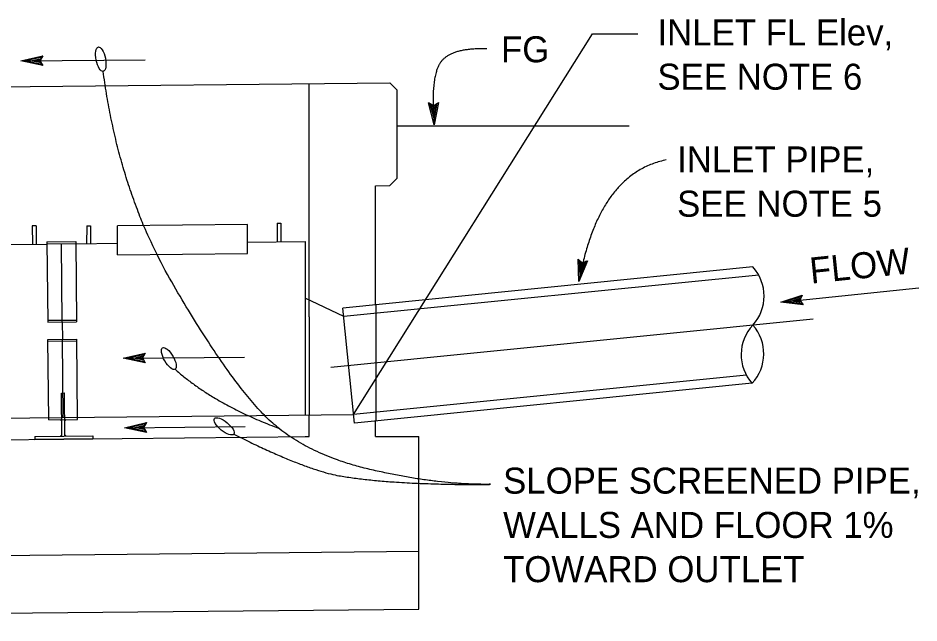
# Model space of a CAD drawing. Extents: x -893 to 867, y -474 to 712.
# Drawn here: x 46.4 to 288.8, y 81 to 243.7 of the extents above; entities that cross this region are included whole.
import ezdxf

# ---------------------------------------------------------------- set-up
doc = ezdxf.new("R2010")
doc.units = 0
doc.layers.add('60 Nongeo Data', color=7, linetype='Continuous')

msp = doc.modelspace()

# ---------------------------------------------------------------- linework, layer by layer
at = {"layer": '60 Nongeo Data'}
for p, q in [((47.12, 232.19), (80.62, 232.49)), ((-219.23, 222.59), (146.46, 226.25)), ((124.68, 163.31), (124.68, 226.03)), ((146.46, 226.25), (148.41, 224.32)), ((148.41, 200.6), (148.41, 224.32)), ((210.87, 214.58), (148.51, 214.58)), ((148.41, 200.6), (146.46, 198.63)), ((142.57, 198.59), (146.46, 198.63)), ((142.57, 166.6), (142.57, 198.59)), ((51.2, 187.83), (50.19, 187.82)), ((50.19, 187.82), (50.24, 182.89)), ((51.2, 187.83), (51.25, 182.91)), ((64.87, 187.83), (64.82, 182.91)), ((64.87, 187.83), (65.88, 187.82)), ((65.88, 187.82), (65.83, 182.89)), ((108.12, 188.14), (73.12, 187.79)), ((73.12, 180.01), (73.12, 187.79)), ((108.12, 180.36), (108.12, 188.14)), ((116.13, 188.57), (116.08, 183.65)), ((116.13, 188.57), (117.13, 188.56)), ((117.13, 188.56), (117.08, 183.64)), ((-56.69, 181.82), (54.15, 182.93)), ((54.14, 183.54), (61.92, 183.62)), ((54.14, 183.54), (54.36, 161.94)), ((61.93, 183.01), (54.15, 182.93)), ((58.25, 161.98), (58.04, 182.97)), ((61.92, 183.62), (62.13, 162.02)), ((61.93, 183.01), (73.12, 183.12)), ((108.12, 183.47), (123.67, 183.63)), ((123.67, 183.63), (123.67, 136.96)), ((73.12, 180.01), (108.12, 180.36)), ((244.11, 176.76), (133.77, 165.72)), ((245.69, 174.57), (134, 163.4)), ((251.67, 167.29), (288.82, 171.11)), ((134, 163.4), (123.67, 168.35)), ((136.87, 134.76), (133.77, 165.72)), ((142.61, 166.61), (142.61, 135.34)), ((54.35, 162.41), (62.13, 162.49)), ((124.68, 163.31), (124.68, 136.97)), ((260.37, 162.75), (130.51, 149.76)), ((54.36, 161.94), (62.13, 162.02)), ((58.25, 161.98), (58.29, 157.31)), ((54.4, 157.28), (62.18, 157.35)), ((54.62, 135.68), (54.4, 157.28)), ((54.41, 156.81), (62.19, 156.89)), ((58.5, 136.31), (58.29, 157.31)), ((62.4, 135.75), (62.18, 157.35)), ((74.7, 152.25), (107.28, 152.54)), ((242.37, 147.66), (136.63, 137.09)), ((243.92, 145.47), (136.87, 134.76)), ((58.05, 142.86), (58.83, 142.87)), ((58.16, 131.25), (58.05, 142.86)), ((58.94, 131.25), (58.83, 142.87)), ((-219.23, 133.53), (136.63, 137.09)), ((124.68, 131.13), (124.68, 136.97)), ((54.62, 135.68), (62.4, 135.75)), ((57.73, 135.71), (58.12, 135.32)), ((59.29, 135.72), (58.9, 135.33)), ((75.05, 133.54), (107.49, 133.87)), ((142.57, 131.13), (142.57, 135.34)), ((-219.23, 127.69), (124.68, 131.13)), ((50.92, 131.17), (66.47, 131.33)), ((50.92, 131.17), (50.92, 130.47)), ((57.78, 131.24), (58.16, 131.64)), ((59.33, 131.26), (58.94, 131.64)), ((66.47, 131.33), (66.48, 130.63)), ((123.67, 131.13), (124.68, 131.13)), ((142.57, 131.13), (154.24, 131.13)), ((154.24, 100.31), (154.24, 131.13)), ((50.92, 130.47), (66.48, 130.63)), ((50.92, 130.4), (66.48, 130.55)), ((-219.23, 96.58), (154.24, 100.31)), ((154.24, 84.76), (154.24, 100.31)), ((-219.23, 81.02), (154.24, 84.76))]:
    msp.add_line(p, q, dxfattribs=at)
msp.add_lwpolyline([(136.63, 137.09), (201, 239.42), (213.2, 239.42)], dxfattribs=at)
for points in [[(53.04, 230.92), (47.12, 232.19), (53.01, 233.55), (52.81, 233.2), (48.49, 232.2), (52.82, 231.27), (52.61, 231.62), (49.84, 232.21), (52.6, 232.85), (52.39, 232.5), (51.2, 232.22), (52.4, 231.96), (52.24, 232.23), (53.01, 233.55), (52.24, 232.23)], [(159.48, 220.96), (158.38, 215.01), (156.86, 220.87), (157.21, 220.67), (158.32, 216.38), (159.14, 220.74), (158.8, 220.52), (158.28, 217.73), (157.57, 220.47), (157.92, 220.27), (158.23, 219.09), (158.46, 220.3), (158.19, 220.13), (156.86, 220.87), (158.19, 220.13)], [(199.66, 178.42), (197.32, 172.84), (197.07, 178.89), (197.38, 178.62), (197.56, 174.19), (199.28, 178.28), (198.9, 178.14), (197.8, 175.52), (197.69, 178.35), (197.99, 178.08), (198.04, 176.86), (198.52, 177.99), (198.22, 177.88), (197.07, 178.89), (198.22, 177.88)], [(257.68, 166.58), (251.67, 167.29), (257.41, 169.19), (257.24, 168.82), (253.04, 167.43), (257.44, 166.9), (257.2, 167.23), (254.38, 167.56), (257.07, 168.46), (256.9, 168.09), (255.73, 167.7), (256.95, 167.56), (256.77, 167.81), (257.41, 169.19), (256.77, 167.81)], [(80.62, 150.99), (74.7, 152.25), (80.6, 153.61), (80.39, 153.26), (76.07, 152.27), (80.41, 151.33), (80.2, 151.68), (77.42, 152.27), (80.18, 152.91), (79.98, 152.56), (78.78, 152.29), (79.99, 152.03), (79.82, 152.3), (80.6, 153.61), (79.82, 152.3)], [(80.97, 132.28), (75.05, 133.54), (80.95, 134.91), (80.74, 134.56), (76.42, 133.56), (80.76, 132.63), (80.55, 132.98), (77.77, 133.57), (80.53, 134.21), (80.33, 133.86), (79.13, 133.58), (80.34, 133.33), (80.17, 133.6), (80.95, 134.91), (80.17, 133.6)]]:
    msp.add_lwpolyline(points, close=True, dxfattribs=at)
for centre, radius, start, end in [((235.59, 168.95), 11.56, 317.4047, 42.5069), ((252.55, 153.18), 11.58, 136.6855, 221.7876), ((235.48, 153.4), 11.58, 316.7743, 41.8764)]:
    msp.add_arc(centre, radius, start, end, dxfattribs=at)
for centre, major_axis in [((68.63, 232.63), (-0.65, 3.28)), ((86.95, 152.12), (-1.68, 2.89)), ((101.84, 133.89), (-2.6, 2.1))]:
    msp.add_ellipse(centre, major_axis=major_axis, ratio=0.375224, dxfattribs=at)
for points in [[(172.5, 235.39), (162.75, 235.72), (157.27, 227.65), (158.38, 215.01)], [(173.51, 118.31), (158.75, 118.08), (121.97, 126.89), (101.68, 148.53), (73.52, 197.36), (69.28, 229.35)], [(220.83, 205.56), (202.51, 201.83), (197.32, 172.84)], [(88.63, 149.24), (99.2, 139.82), (116.46, 133.43)], [(104.44, 131.78), (124.02, 122.01), (142.56, 119.03), (166.14, 118.12), (173.51, 118.31)]]:
    msp.add_open_spline(points, degree=2, dxfattribs=at)

# ---------------------------------------------------------------- texts
for s, height, p in [('INLET FL Elev,', 7.0004, (218.43, 236.33)), ('FG', 7, (176.34, 231.79)), ('SEE NOTE 6', 7, (218.43, 224.42)), ('INLET PIPE,', 7.0004, (223.73, 202.17)), ('SEE NOTE 5', 7, (223.73, 190.27)), ('SLOPE SCREENED PIPE, ', 7.0004, (176.9, 115.8)), ('WALLS AND FLOOR 1% ', 7.0004, (176.9, 103.89)), ('TOWARD OUTLET', 7.0004, (176.9, 91.99))]:
    msp.add_text(s, height=height, dxfattribs=at).set_placement(p)
msp.add_text('FLOW', height=7, rotation=5.8717, dxfattribs=at).set_placement((259.79, 172.26))

doc.saveas('drawing.dxf')
